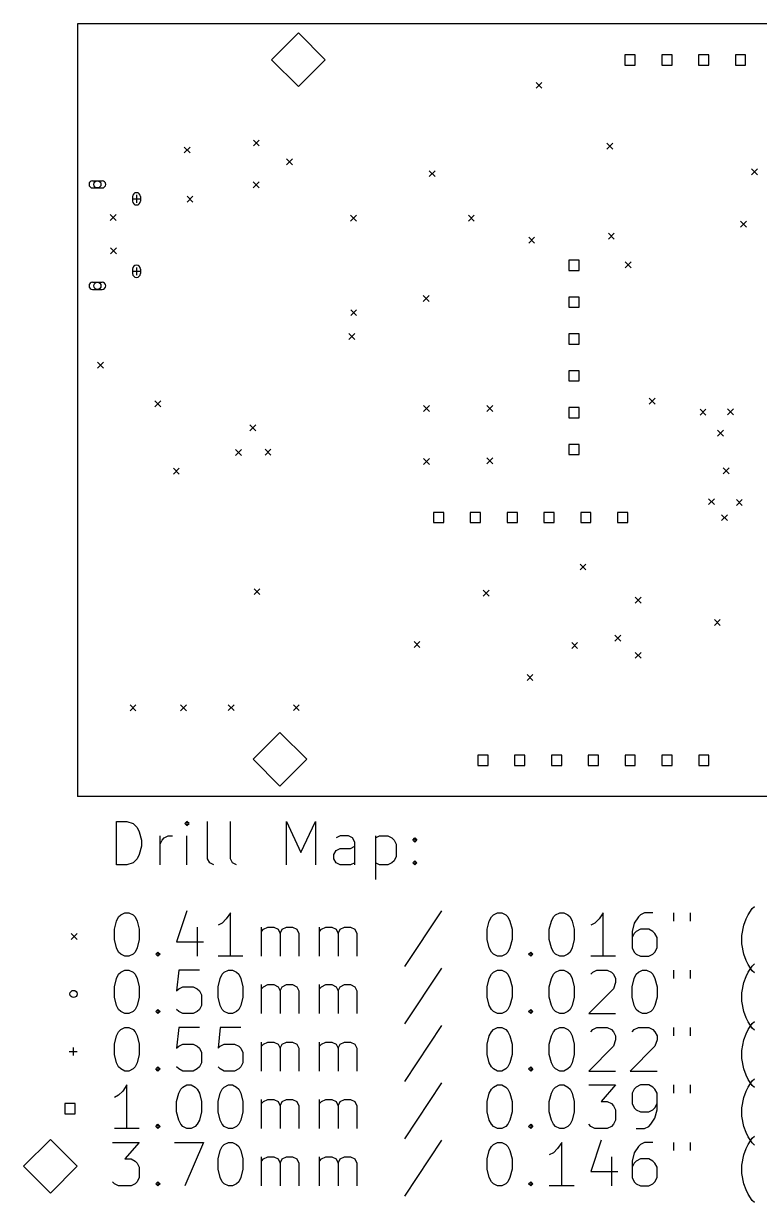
# Model space of a CAD drawing. Extents: x 87 to 190, y -142 to -60.
# Drawn here: x 87.2 to 138, y -141.6 to -60.3 of the extents above; entities that cross this region are included whole.
import ezdxf

# ---------------------------------------------------------------- set-up
doc = ezdxf.new("R2010")
doc.units = 0
doc.header["$MEASUREMENT"] = 0
doc.layers.add('BLACK', color=7, linetype='CONTINUOUS')

msp = doc.modelspace()

# ---------------------------------------------------------------- linework, layer by layer
at = {"layer": 'Black'}
for p, q in [((90.94, -60.27), (90.96, -60.27)), ((90.94, -113.58), (90.94, -60.27)), ((90.97, -60.27), (188.42, -60.27)), ((106.15, -60.92), (104.3, -62.77)), ((108, -62.77), (106.15, -60.92)), ((129.384, -62.4364), (128.676, -62.4364)), ((128.676, -62.4364), (128.676, -63.1436)), ((129.384, -63.1436), (129.384, -62.4364)), ((131.924, -62.4364), (131.216, -62.4364)), ((131.216, -62.4364), (131.216, -63.1436)), ((131.924, -63.1436), (131.924, -62.4364)), ((134.464, -62.4364), (133.756, -62.4364)), ((133.756, -62.4364), (133.756, -63.1436)), ((134.464, -63.1436), (134.464, -62.4364)), ((137.004, -62.4364), (136.296, -62.4364)), ((136.296, -62.4364), (136.296, -63.1436)), ((137.004, -63.1436), (137.004, -62.4364)), ((104.3, -62.77), (106.15, -64.62)), ((106.15, -64.62), (108, -62.77)), ((128.676, -63.1436), (129.384, -63.1436)), ((131.216, -63.1436), (131.924, -63.1436)), ((133.756, -63.1436), (134.464, -63.1436)), ((136.296, -63.1436), (137.004, -63.1436)), ((122.547, -64.3268), (122.953, -64.7332)), ((122.953, -64.3268), (122.547, -64.7332)), ((103.047, -68.3068), (103.453, -68.7132)), ((103.453, -68.3068), (103.047, -68.7132)), ((98.2668, -68.7868), (98.6732, -69.1932)), ((98.6732, -68.7868), (98.2668, -69.1932)), ((127.427, -68.5268), (127.833, -68.9332)), ((127.833, -68.5268), (127.427, -68.9332)), ((105.337, -69.5968), (105.743, -70.0032)), ((105.743, -69.5968), (105.337, -70.0032)), ((115.177, -70.4168), (115.583, -70.8232)), ((115.583, -70.4168), (115.177, -70.8232)), ((137.407, -70.2868), (137.813, -70.6932)), ((137.813, -70.2868), (137.407, -70.6932)), ((91.955, -71.11), (92.605, -71.11)), ((103.027, -71.1868), (103.433, -71.5932)), ((103.433, -71.1868), (103.027, -71.5932)), ((91.955, -71.61), (92.605, -71.61)), ((94.705, -72.21), (94.705, -72.51)), ((94.705, -72.36), (95.255, -72.36)), ((94.98, -72.085), (94.98, -72.635)), ((95.255, -72.21), (95.255, -72.51)), ((98.4668, -72.1768), (98.8732, -72.5832)), ((98.8732, -72.1768), (98.4668, -72.5832)), ((93.1668, -73.4468), (93.5732, -73.8532)), ((93.5732, -73.4468), (93.1668, -73.8532)), ((109.747, -73.4868), (110.153, -73.8932)), ((110.153, -73.4868), (109.747, -73.8932)), ((117.877, -73.4868), (118.283, -73.8932)), ((118.283, -73.4868), (117.877, -73.8932)), ((136.647, -73.9068), (137.053, -74.3132)), ((137.053, -73.9068), (136.647, -74.3132)), ((127.537, -74.7368), (127.943, -75.1432)), ((127.943, -74.7368), (127.537, -75.1432)), ((122.037, -75.0068), (122.443, -75.4132)), ((122.443, -75.0068), (122.037, -75.4132)), ((93.1968, -75.7368), (93.6032, -76.1432)), ((93.6032, -75.7368), (93.1968, -76.1432)), ((94.705, -77.21), (94.705, -77.51)), ((94.98, -77.085), (94.98, -77.635)), ((95.255, -77.21), (95.255, -77.51)), ((125.524, -76.5964), (124.816, -76.5964)), ((124.816, -76.5964), (124.816, -77.3036)), ((125.524, -77.3036), (125.524, -76.5964)), ((128.697, -76.7068), (129.103, -77.1132)), ((129.103, -76.7068), (128.697, -77.1132)), ((94.705, -77.36), (95.255, -77.36)), ((124.816, -77.3036), (125.524, -77.3036)), ((91.955, -78.11), (92.605, -78.11)), ((91.955, -78.61), (92.605, -78.61)), ((114.767, -79.0268), (115.173, -79.4332)), ((115.173, -79.0268), (114.767, -79.4332)), ((125.524, -79.1364), (124.816, -79.1364)), ((124.816, -79.1364), (124.816, -79.8436)), ((125.524, -79.8436), (125.524, -79.1364)), ((109.757, -80.0068), (110.163, -80.4132)), ((110.163, -80.0068), (109.757, -80.4132)), ((124.816, -79.8436), (125.524, -79.8436)), ((109.637, -81.6468), (110.043, -82.0532)), ((110.043, -81.6468), (109.637, -82.0532)), ((125.524, -81.6764), (124.816, -81.6764)), ((124.816, -81.6764), (124.816, -82.3836)), ((125.524, -82.3836), (125.524, -81.6764)), ((124.816, -82.3836), (125.524, -82.3836)), ((92.2868, -83.6268), (92.6932, -84.0332)), ((92.6932, -83.6268), (92.2868, -84.0332)), ((125.524, -84.2164), (124.816, -84.2164)), ((124.816, -84.2164), (124.816, -84.9236)), ((125.524, -84.9236), (125.524, -84.2164)), ((124.816, -84.9236), (125.524, -84.9236)), ((130.357, -86.1168), (130.763, -86.5232)), ((130.763, -86.1168), (130.357, -86.5232)), ((96.2468, -86.2968), (96.6532, -86.7032)), ((96.6532, -86.2968), (96.2468, -86.7032)), ((114.787, -86.6268), (115.193, -87.0332)), ((115.193, -86.6268), (114.787, -87.0332)), ((119.157, -86.6168), (119.563, -87.0232)), ((119.563, -86.6168), (119.157, -87.0232)), ((125.524, -86.7564), (124.816, -86.7564)), ((124.816, -86.7564), (124.816, -87.4636)), ((125.524, -87.4636), (125.524, -86.7564)), ((133.857, -86.8768), (134.263, -87.2832)), ((134.263, -86.8768), (133.857, -87.2832)), ((135.757, -86.8568), (136.163, -87.2632)), ((136.163, -86.8568), (135.757, -87.2632)), ((124.816, -87.4636), (125.524, -87.4636)), ((102.807, -87.9468), (103.213, -88.3532)), ((103.213, -87.9468), (102.807, -88.3532)), ((135.067, -88.3268), (135.473, -88.7332)), ((135.473, -88.3268), (135.067, -88.7332)), ((125.524, -89.2964), (124.816, -89.2964)), ((124.816, -89.2964), (124.816, -90.0036)), ((125.524, -90.0036), (125.524, -89.2964)), ((101.817, -89.6568), (102.223, -90.0632)), ((102.223, -89.6568), (101.817, -90.0632)), ((103.847, -89.6368), (104.253, -90.0432)), ((104.253, -89.6368), (103.847, -90.0432)), ((119.157, -90.2368), (119.563, -90.6432)), ((119.563, -90.2368), (119.157, -90.6432)), ((124.816, -90.0036), (125.524, -90.0036)), ((97.5268, -90.9368), (97.9332, -91.3432)), ((97.9332, -90.9368), (97.5268, -91.3432)), ((114.787, -90.2768), (115.193, -90.6832)), ((115.193, -90.2768), (114.787, -90.6832)), ((135.457, -90.9168), (135.863, -91.3232)), ((135.863, -90.9168), (135.457, -91.3232)), ((134.447, -93.0468), (134.853, -93.4532)), ((134.853, -93.0468), (134.447, -93.4532)), ((136.367, -93.0968), (136.773, -93.5032)), ((136.773, -93.0968), (136.367, -93.5032)), ((116.174, -93.9864), (115.466, -93.9864)), ((115.466, -93.9864), (115.466, -94.6936)), ((116.174, -94.6936), (116.174, -93.9864)), ((118.714, -93.9864), (118.006, -93.9864)), ((118.006, -93.9864), (118.006, -94.6936)), ((118.714, -94.6936), (118.714, -93.9864)), ((121.254, -93.9864), (120.546, -93.9864)), ((120.546, -93.9864), (120.546, -94.6936)), ((121.254, -94.6936), (121.254, -93.9864)), ((123.794, -93.9864), (123.086, -93.9864)), ((123.086, -93.9864), (123.086, -94.6936)), ((123.794, -94.6936), (123.794, -93.9864)), ((126.334, -93.9864), (125.626, -93.9864)), ((125.626, -93.9864), (125.626, -94.6936)), ((126.334, -94.6936), (126.334, -93.9864)), ((128.874, -93.9864), (128.166, -93.9864)), ((128.166, -93.9864), (128.166, -94.6936)), ((128.874, -94.6936), (128.874, -93.9864)), ((135.347, -94.1468), (135.753, -94.5532)), ((135.753, -94.1468), (135.347, -94.5532)), ((115.466, -94.6936), (116.174, -94.6936)), ((118.006, -94.6936), (118.714, -94.6936)), ((120.546, -94.6936), (121.254, -94.6936)), ((123.086, -94.6936), (123.794, -94.6936)), ((125.626, -94.6936), (126.334, -94.6936)), ((128.166, -94.6936), (128.874, -94.6936)), ((125.577, -97.5568), (125.983, -97.9632)), ((125.983, -97.5568), (125.577, -97.9632)), ((103.087, -99.2568), (103.493, -99.6632)), ((103.493, -99.2568), (103.087, -99.6632)), ((118.897, -99.3568), (119.303, -99.7632)), ((119.303, -99.3568), (118.897, -99.7632)), ((129.387, -99.8368), (129.793, -100.243)), ((129.793, -99.8368), (129.387, -100.243)), ((134.847, -101.377), (135.253, -101.783)), ((135.253, -101.377), (134.847, -101.783)), ((114.127, -102.897), (114.533, -103.303)), ((114.533, -102.897), (114.127, -103.303)), ((125.007, -102.967), (125.413, -103.373)), ((125.413, -102.967), (125.007, -103.373)), ((127.977, -102.467), (128.383, -102.873)), ((128.383, -102.467), (127.977, -102.873)), ((129.387, -103.647), (129.793, -104.053)), ((129.793, -103.647), (129.387, -104.053)), ((121.927, -105.177), (122.333, -105.583)), ((122.333, -105.177), (121.927, -105.583)), ((94.5368, -107.267), (94.9432, -107.673)), ((94.9432, -107.267), (94.5368, -107.673)), ((98.0268, -107.267), (98.4332, -107.673)), ((98.4332, -107.267), (98.0268, -107.673)), ((101.307, -107.257), (101.713, -107.663)), ((101.713, -107.257), (101.307, -107.663)), ((105.807, -107.257), (106.213, -107.663)), ((106.213, -107.257), (105.807, -107.663)), ((104.88, -109.17), (103.03, -111.02)), ((106.73, -111.02), (104.88, -109.17)), ((103.03, -111.02), (104.88, -112.87)), ((104.88, -112.87), (106.73, -111.02)), ((119.234, -110.736), (118.526, -110.736)), ((118.526, -110.736), (118.526, -111.444)), ((119.234, -111.444), (119.234, -110.736)), ((121.774, -110.736), (121.066, -110.736)), ((121.066, -110.736), (121.066, -111.444)), ((121.774, -111.444), (121.774, -110.736)), ((124.314, -110.736), (123.606, -110.736)), ((123.606, -110.736), (123.606, -111.444)), ((124.314, -111.444), (124.314, -110.736)), ((126.854, -110.736), (126.146, -110.736)), ((126.146, -110.736), (126.146, -111.444)), ((126.854, -111.444), (126.854, -110.736)), ((129.394, -110.736), (128.686, -110.736)), ((128.686, -110.736), (128.686, -111.444)), ((129.394, -111.444), (129.394, -110.736)), ((131.934, -110.736), (131.226, -110.736)), ((131.226, -110.736), (131.226, -111.444)), ((131.934, -111.444), (131.934, -110.736)), ((134.474, -110.736), (133.766, -110.736)), ((133.766, -110.736), (133.766, -111.444)), ((134.474, -111.444), (134.474, -110.736)), ((118.526, -111.444), (119.234, -111.444)), ((121.066, -111.444), (121.774, -111.444)), ((123.606, -111.444), (124.314, -111.444)), ((126.146, -111.444), (126.854, -111.444)), ((128.686, -111.444), (129.394, -111.444)), ((131.226, -111.444), (131.934, -111.444)), ((133.766, -111.444), (134.474, -111.444)), ((189.97, -113.58), (90.94, -113.58)), ((90.94, -113.58), (90.94, -113.6)), ((93.6043, -118.307), (93.6043, -115.307)), ((93.6043, -115.307), (94.3186, -115.307)), ((94.3186, -115.307), (94.7471, -115.45)), ((94.7471, -115.45), (95.0329, -115.736)), ((98.4614, -115.307), (98.3186, -115.45)), ((98.3186, -115.45), (98.4614, -115.593)), ((98.6043, -115.45), (98.4614, -115.307)), ((98.4614, -115.307), (98.4614, -115.593)), ((98.4614, -115.593), (98.6043, -115.45)), ((99.89, -117.879), (99.89, -115.307)), ((101.461, -117.879), (101.461, -115.307)), ((105.319, -118.307), (105.319, -115.307)), ((105.319, -115.307), (106.319, -117.45)), ((106.319, -117.45), (107.319, -115.307)), ((107.319, -115.307), (107.319, -118.307)), ((95.0329, -115.736), (95.1757, -116.021)), ((95.1757, -116.021), (95.3186, -116.593)), ((95.3186, -117.021), (95.1757, -117.593)), ((95.3186, -116.593), (95.3186, -117.021)), ((96.6043, -118.307), (96.6043, -116.307)), ((96.6043, -116.879), (96.7471, -116.593)), ((96.7471, -116.593), (96.89, -116.45)), ((96.89, -116.45), (97.1757, -116.307)), ((97.1757, -116.307), (97.4614, -116.307)), ((98.4614, -118.307), (98.4614, -116.307)), ((109.033, -116.307), (108.747, -116.45)), ((109.604, -116.307), (109.033, -116.307)), ((109.89, -116.45), (109.604, -116.307)), ((109.747, -117.164), (110.033, -117.021)), ((110.033, -116.736), (109.89, -116.45)), ((110.033, -118.307), (110.033, -116.736)), ((111.461, -116.307), (111.461, -119.307)), ((111.461, -116.45), (111.747, -116.307)), ((111.747, -116.307), (112.319, -116.307)), ((112.319, -116.307), (112.604, -116.45)), ((112.604, -116.45), (112.747, -116.593)), ((112.747, -116.593), (112.89, -116.879)), ((112.89, -116.879), (112.89, -117.736)), ((114.033, -116.593), (114.176, -116.45)), ((114.176, -116.736), (114.033, -116.593)), ((114.176, -116.45), (114.319, -116.593)), ((114.176, -116.45), (114.176, -116.736)), ((114.319, -116.593), (114.176, -116.736)), ((95.0329, -117.879), (94.7471, -118.164)), ((95.1757, -117.593), (95.0329, -117.879)), ((100.033, -118.164), (99.89, -117.879)), ((101.604, -118.164), (101.461, -117.879)), ((108.604, -117.593), (108.747, -117.307)), ((108.604, -117.879), (108.604, -117.593)), ((108.747, -118.164), (108.604, -117.879)), ((108.747, -117.307), (109.033, -117.164)), ((109.033, -117.164), (109.747, -117.164)), ((112.89, -117.736), (112.747, -118.021)), ((94.3186, -118.307), (93.6043, -118.307)), ((94.7471, -118.164), (94.3186, -118.307)), ((100.319, -118.307), (100.033, -118.164)), ((101.89, -118.307), (101.604, -118.164)), ((109.033, -118.307), (108.747, -118.164)), ((109.747, -118.307), (109.033, -118.307)), ((110.033, -118.164), (109.747, -118.307)), ((111.747, -118.307), (111.461, -118.164)), ((112.319, -118.307), (111.747, -118.307)), ((112.604, -118.164), (112.319, -118.307)), ((112.747, -118.021), (112.604, -118.164)), ((114.033, -118.164), (114.176, -118.021)), ((114.176, -118.307), (114.033, -118.164)), ((114.176, -118.021), (114.319, -118.164)), ((114.176, -118.021), (114.176, -118.307)), ((114.319, -118.164), (114.176, -118.307)), ((93.6043, -122.179), (93.7471, -121.893)), ((93.7471, -121.893), (93.89, -121.75)), ((93.89, -121.75), (94.1757, -121.607)), ((94.1757, -121.607), (94.4614, -121.607)), ((94.4614, -121.607), (94.7471, -121.75)), ((94.7471, -121.75), (94.89, -121.893)), ((94.89, -121.893), (95.0329, -122.179)), ((98.4614, -121.464), (97.7471, -123.607)), ((101.461, -121.607), (101.176, -122.036)), ((101.461, -124.607), (101.461, -121.607)), ((116.033, -121.464), (113.461, -125.321)), ((119.319, -122.179), (119.461, -121.893)), ((119.461, -121.893), (119.604, -121.75)), ((119.604, -121.75), (119.89, -121.607)), ((119.89, -121.607), (120.176, -121.607)), ((120.176, -121.607), (120.461, -121.75)), ((120.461, -121.75), (120.604, -121.893)), ((120.604, -121.893), (120.747, -122.179)), ((123.604, -122.179), (123.747, -121.893)), ((123.747, -121.893), (123.89, -121.75)), ((123.89, -121.75), (124.176, -121.607)), ((124.176, -121.607), (124.461, -121.607)), ((124.461, -121.607), (124.747, -121.75)), ((124.747, -121.75), (124.89, -121.893)), ((124.89, -121.893), (125.033, -122.179)), ((127.176, -121.607), (126.89, -122.036)), ((127.176, -124.607), (127.176, -121.607)), ((129.604, -121.893), (129.319, -122.321)), ((129.747, -121.75), (129.604, -121.893)), ((130.033, -121.607), (129.747, -121.75)), ((130.604, -121.607), (130.033, -121.607)), ((132.033, -121.607), (132.033, -122.179)), ((133.176, -121.607), (133.176, -122.179)), ((137.033, -122.036), (137.176, -121.75)), ((137.176, -121.75), (137.461, -121.321)), ((137.461, -121.321), (137.604, -121.179)), ((93.4614, -122.75), (93.6043, -122.179)), ((93.4614, -123.464), (93.4614, -122.75)), ((95.0329, -122.179), (95.1757, -122.75)), ((95.1757, -122.75), (95.1757, -123.464)), ((99.1757, -122.607), (99.1757, -124.607)), ((100.89, -122.321), (100.604, -122.464)), ((101.176, -122.036), (100.89, -122.321)), ((103.604, -124.607), (103.604, -122.607)), ((103.604, -122.893), (103.747, -122.75)), ((103.747, -122.75), (104.033, -122.607)), ((104.033, -122.607), (104.461, -122.607)), ((104.461, -122.607), (104.747, -122.75)), ((104.747, -122.75), (104.89, -123.036)), ((104.89, -123.036), (105.033, -122.75)), ((105.033, -122.75), (105.319, -122.607)), ((105.319, -122.607), (105.747, -122.607)), ((105.747, -122.607), (106.033, -122.75)), ((106.033, -122.75), (106.176, -123.036)), ((107.604, -124.607), (107.604, -122.607)), ((107.604, -122.893), (107.747, -122.75)), ((107.747, -122.75), (108.033, -122.607)), ((108.033, -122.607), (108.461, -122.607)), ((108.461, -122.607), (108.747, -122.75)), ((108.747, -122.75), (108.89, -123.036)), ((108.89, -123.036), (109.033, -122.75)), ((109.033, -122.75), (109.319, -122.607)), ((109.319, -122.607), (109.747, -122.607)), ((109.747, -122.607), (110.033, -122.75)), ((110.033, -122.75), (110.176, -123.036)), ((119.176, -122.75), (119.319, -122.179)), ((119.176, -123.464), (119.176, -122.75)), ((120.747, -122.179), (120.89, -122.75)), ((120.89, -122.75), (120.89, -123.464)), ((123.461, -122.75), (123.604, -122.179)), ((123.461, -123.464), (123.461, -122.75)), ((125.033, -122.179), (125.176, -122.75)), ((125.176, -122.75), (125.176, -123.464)), ((126.604, -122.321), (126.319, -122.464)), ((126.89, -122.036), (126.604, -122.321)), ((129.319, -122.321), (129.176, -122.893)), ((129.747, -122.75), (129.461, -122.893)), ((130.319, -122.75), (129.747, -122.75)), ((130.604, -122.893), (130.319, -122.75)), ((136.747, -123.179), (136.89, -122.464)), ((136.89, -122.464), (137.033, -122.036)), ((90.4836, -123.047), (90.89, -123.453)), ((90.89, -123.047), (90.4836, -123.453)), ((93.6043, -124.036), (93.4614, -123.464)), ((95.1757, -123.464), (95.0329, -124.036)), ((104.89, -123.036), (104.89, -124.607)), ((106.176, -123.036), (106.176, -124.607)), ((108.89, -123.036), (108.89, -124.607)), ((110.176, -123.036), (110.176, -124.607)), ((119.319, -124.036), (119.176, -123.464)), ((120.89, -123.464), (120.747, -124.036)), ((123.604, -124.036), (123.461, -123.464)), ((125.176, -123.464), (125.033, -124.036)), ((129.176, -122.893), (129.176, -124.036)), ((129.319, -123.036), (129.176, -123.321)), ((129.461, -122.893), (129.319, -123.036)), ((130.747, -123.036), (130.604, -122.893)), ((130.89, -123.321), (130.747, -123.036)), ((130.89, -124.036), (130.89, -123.321)), ((136.747, -123.75), (136.747, -123.179)), ((93.7471, -124.321), (93.6043, -124.036)), ((93.89, -124.464), (93.7471, -124.321)), ((94.89, -124.321), (94.7471, -124.464)), ((95.0329, -124.036), (94.89, -124.321)), ((96.3186, -124.464), (96.4614, -124.321)), ((96.4614, -124.321), (96.6043, -124.464)), ((96.4614, -124.321), (96.4614, -124.607)), ((97.7471, -123.607), (99.6043, -123.607)), ((119.461, -124.321), (119.319, -124.036)), ((119.604, -124.464), (119.461, -124.321)), ((120.604, -124.321), (120.461, -124.464)), ((120.747, -124.036), (120.604, -124.321)), ((122.033, -124.464), (122.176, -124.321)), ((122.176, -124.321), (122.319, -124.464)), ((122.176, -124.321), (122.176, -124.607)), ((123.747, -124.321), (123.604, -124.036)), ((123.89, -124.464), (123.747, -124.321)), ((124.89, -124.321), (124.747, -124.464)), ((125.033, -124.036), (124.89, -124.321)), ((129.176, -124.036), (129.319, -124.321)), ((129.319, -124.321), (129.461, -124.464)), ((130.604, -124.464), (130.747, -124.321)), ((130.747, -124.321), (130.89, -124.036)), ((136.89, -124.464), (136.747, -123.75)), ((94.1757, -124.607), (93.89, -124.464)), ((94.4614, -124.607), (94.1757, -124.607)), ((94.7471, -124.464), (94.4614, -124.607)), ((96.4614, -124.607), (96.3186, -124.464)), ((96.6043, -124.464), (96.4614, -124.607)), ((102.319, -124.607), (100.604, -124.607)), ((119.89, -124.607), (119.604, -124.464)), ((120.176, -124.607), (119.89, -124.607)), ((120.461, -124.464), (120.176, -124.607)), ((122.176, -124.607), (122.033, -124.464)), ((122.319, -124.464), (122.176, -124.607)), ((124.176, -124.607), (123.89, -124.464)), ((124.461, -124.607), (124.176, -124.607)), ((124.747, -124.464), (124.461, -124.607)), ((128.033, -124.607), (126.319, -124.607)), ((129.461, -124.464), (129.747, -124.607)), ((129.747, -124.607), (130.319, -124.607)), ((130.319, -124.607), (130.604, -124.464)), ((137.033, -124.893), (136.89, -124.464)), ((137.176, -125.179), (137.033, -124.893)), ((137.461, -125.607), (137.176, -125.179)), ((137.461, -125.281), (137.604, -125.139)), ((93.6043, -126.139), (93.7471, -125.853)), ((93.7471, -125.853), (93.89, -125.71)), ((93.89, -125.71), (94.1757, -125.567)), ((94.1757, -125.567), (94.4614, -125.567)), ((94.4614, -125.567), (94.7471, -125.71)), ((94.7471, -125.71), (94.89, -125.853)), ((94.89, -125.853), (95.0329, -126.139)), ((97.89, -125.567), (97.7471, -126.996)), ((99.3186, -125.567), (97.89, -125.567)), ((100.747, -126.139), (100.89, -125.853)), ((100.89, -125.853), (101.033, -125.71)), ((101.033, -125.71), (101.319, -125.567)), ((101.319, -125.567), (101.604, -125.567)), ((101.604, -125.567), (101.89, -125.71)), ((101.89, -125.71), (102.033, -125.853)), ((102.033, -125.853), (102.176, -126.139)), ((116.033, -125.424), (113.461, -129.281)), ((119.319, -126.139), (119.461, -125.853)), ((119.461, -125.853), (119.604, -125.71)), ((119.604, -125.71), (119.89, -125.567)), ((119.89, -125.567), (120.176, -125.567)), ((120.176, -125.567), (120.461, -125.71)), ((120.461, -125.71), (120.604, -125.853)), ((120.604, -125.853), (120.747, -126.139)), ((123.604, -126.139), (123.747, -125.853)), ((123.747, -125.853), (123.89, -125.71)), ((123.89, -125.71), (124.176, -125.567)), ((124.176, -125.567), (124.461, -125.567)), ((124.461, -125.567), (124.747, -125.71)), ((124.747, -125.71), (124.89, -125.853)), ((124.89, -125.853), (125.033, -126.139)), ((126.319, -125.853), (126.461, -125.71)), ((126.461, -125.71), (126.747, -125.567)), ((126.747, -125.567), (127.461, -125.567)), ((127.461, -125.567), (127.747, -125.71)), ((127.747, -125.71), (127.89, -125.853)), ((127.89, -125.853), (128.033, -126.139)), ((129.319, -126.139), (129.461, -125.853)), ((129.461, -125.853), (129.604, -125.71)), ((129.604, -125.71), (129.89, -125.567)), ((129.89, -125.567), (130.176, -125.567)), ((130.176, -125.567), (130.461, -125.71)), ((130.461, -125.71), (130.604, -125.853)), ((130.604, -125.853), (130.747, -126.139)), ((132.033, -125.567), (132.033, -126.139)), ((133.176, -125.567), (133.176, -126.139)), ((136.89, -126.424), (137.033, -125.996)), ((137.033, -125.996), (137.176, -125.71)), ((137.176, -125.71), (137.461, -125.281)), ((137.604, -125.75), (137.461, -125.607)), ((93.4614, -126.71), (93.6043, -126.139)), ((93.4614, -127.424), (93.4614, -126.71)), ((95.0329, -126.139), (95.1757, -126.71)), ((95.1757, -126.71), (95.1757, -127.424)), ((97.7471, -126.996), (97.89, -126.853)), ((97.89, -126.853), (98.1757, -126.71)), ((98.1757, -126.71), (98.89, -126.71)), ((98.89, -126.71), (99.1757, -126.853)), ((99.1757, -126.853), (99.3186, -126.996)), ((100.604, -126.71), (100.747, -126.139)), ((100.604, -127.424), (100.604, -126.71)), ((102.176, -126.139), (102.319, -126.71)), ((102.319, -126.71), (102.319, -127.424)), ((103.604, -128.567), (103.604, -126.567)), ((103.604, -126.853), (103.747, -126.71)), ((103.747, -126.71), (104.033, -126.567)), ((104.033, -126.567), (104.461, -126.567)), ((104.461, -126.567), (104.747, -126.71)), ((104.747, -126.71), (104.89, -126.996)), ((104.89, -126.996), (105.033, -126.71)), ((105.033, -126.71), (105.319, -126.567)), ((105.319, -126.567), (105.747, -126.567)), ((105.747, -126.567), (106.033, -126.71)), ((106.033, -126.71), (106.176, -126.996)), ((107.604, -128.567), (107.604, -126.567)), ((107.604, -126.853), (107.747, -126.71)), ((107.747, -126.71), (108.033, -126.567)), ((108.033, -126.567), (108.461, -126.567)), ((108.461, -126.567), (108.747, -126.71)), ((108.747, -126.71), (108.89, -126.996)), ((108.89, -126.996), (109.033, -126.71)), ((109.033, -126.71), (109.319, -126.567)), ((109.319, -126.567), (109.747, -126.567)), ((109.747, -126.567), (110.033, -126.71)), ((110.033, -126.71), (110.176, -126.996)), ((119.176, -126.71), (119.319, -126.139)), ((119.176, -127.424), (119.176, -126.71)), ((120.747, -126.139), (120.89, -126.71)), ((120.89, -126.71), (120.89, -127.424)), ((123.461, -126.71), (123.604, -126.139)), ((123.461, -127.424), (123.461, -126.71)), ((125.033, -126.139), (125.176, -126.71)), ((125.176, -126.71), (125.176, -127.424)), ((127.89, -126.853), (126.176, -128.567)), ((128.033, -126.424), (127.89, -126.853)), ((128.033, -126.139), (128.033, -126.424)), ((129.176, -126.71), (129.319, -126.139)), ((129.176, -127.424), (129.176, -126.71)), ((130.747, -126.139), (130.89, -126.71)), ((130.89, -126.71), (130.89, -127.424)), ((136.747, -127.139), (136.89, -126.424)), ((93.6043, -127.996), (93.4614, -127.424)), ((95.1757, -127.424), (95.0329, -127.996)), ((99.3186, -126.996), (99.4614, -127.281)), ((99.4614, -127.281), (99.4614, -127.996)), ((100.747, -127.996), (100.604, -127.424)), ((102.319, -127.424), (102.176, -127.996)), ((104.89, -126.996), (104.89, -128.567)), ((106.176, -126.996), (106.176, -128.567)), ((108.89, -126.996), (108.89, -128.567)), ((110.176, -126.996), (110.176, -128.567)), ((119.319, -127.996), (119.176, -127.424)), ((120.89, -127.424), (120.747, -127.996)), ((123.604, -127.996), (123.461, -127.424)), ((125.176, -127.424), (125.033, -127.996)), ((129.319, -127.996), (129.176, -127.424)), ((130.89, -127.424), (130.747, -127.996)), ((136.747, -127.71), (136.747, -127.139)), ((93.7471, -128.281), (93.6043, -127.996)), ((93.89, -128.424), (93.7471, -128.281)), ((94.1757, -128.567), (93.89, -128.424)), ((94.7471, -128.424), (94.4614, -128.567)), ((94.89, -128.281), (94.7471, -128.424)), ((95.0329, -127.996), (94.89, -128.281)), ((96.3186, -128.424), (96.4614, -128.281)), ((96.4614, -128.567), (96.3186, -128.424)), ((96.4614, -128.281), (96.6043, -128.424)), ((96.4614, -128.281), (96.4614, -128.567)), ((96.6043, -128.424), (96.4614, -128.567)), ((97.89, -128.424), (97.7471, -128.281)), ((98.1757, -128.567), (97.89, -128.424)), ((99.1757, -128.424), (98.89, -128.567)), ((99.3186, -128.281), (99.1757, -128.424)), ((99.4614, -127.996), (99.3186, -128.281)), ((100.89, -128.281), (100.747, -127.996)), ((101.033, -128.424), (100.89, -128.281)), ((101.319, -128.567), (101.033, -128.424)), ((101.89, -128.424), (101.604, -128.567)), ((102.033, -128.281), (101.89, -128.424)), ((102.176, -127.996), (102.033, -128.281)), ((119.461, -128.281), (119.319, -127.996)), ((119.604, -128.424), (119.461, -128.281)), ((119.89, -128.567), (119.604, -128.424)), ((120.461, -128.424), (120.176, -128.567)), ((120.604, -128.281), (120.461, -128.424)), ((120.747, -127.996), (120.604, -128.281)), ((122.033, -128.424), (122.176, -128.281)), ((122.176, -128.567), (122.033, -128.424)), ((122.176, -128.281), (122.319, -128.424)), ((122.176, -128.281), (122.176, -128.567)), ((122.319, -128.424), (122.176, -128.567)), ((123.747, -128.281), (123.604, -127.996)), ((123.89, -128.424), (123.747, -128.281)), ((124.176, -128.567), (123.89, -128.424)), ((124.747, -128.424), (124.461, -128.567)), ((124.89, -128.281), (124.747, -128.424)), ((125.033, -127.996), (124.89, -128.281)), ((129.461, -128.281), (129.319, -127.996)), ((129.604, -128.424), (129.461, -128.281)), ((129.89, -128.567), (129.604, -128.424)), ((130.461, -128.424), (130.176, -128.567)), ((130.604, -128.281), (130.461, -128.424)), ((130.747, -127.996), (130.604, -128.281)), ((136.89, -128.424), (136.747, -127.71)), ((137.033, -128.853), (136.89, -128.424)), ((94.4614, -128.567), (94.1757, -128.567)), ((98.89, -128.567), (98.1757, -128.567)), ((101.604, -128.567), (101.319, -128.567)), ((120.176, -128.567), (119.89, -128.567)), ((124.461, -128.567), (124.176, -128.567)), ((126.176, -128.567), (128.033, -128.567)), ((130.176, -128.567), (129.89, -128.567)), ((137.176, -129.139), (137.033, -128.853)), ((137.461, -129.567), (137.176, -129.139)), ((137.176, -129.67), (137.461, -129.241)), ((137.461, -129.241), (137.604, -129.099)), ((93.4614, -130.67), (93.6043, -130.099)), ((93.6043, -130.099), (93.7471, -129.813)), ((93.7471, -129.813), (93.89, -129.67)), ((93.89, -129.67), (94.1757, -129.527)), ((94.1757, -129.527), (94.4614, -129.527)), ((94.4614, -129.527), (94.7471, -129.67)), ((94.7471, -129.67), (94.89, -129.813)), ((94.89, -129.813), (95.0329, -130.099)), ((95.0329, -130.099), (95.1757, -130.67)), ((97.89, -129.527), (97.7471, -130.956)), ((99.3186, -129.527), (97.89, -129.527)), ((100.747, -129.527), (100.604, -130.956)), ((102.176, -129.527), (100.747, -129.527)), ((116.033, -129.384), (113.461, -133.241)), ((119.176, -130.67), (119.319, -130.099)), ((119.319, -130.099), (119.461, -129.813)), ((119.461, -129.813), (119.604, -129.67)), ((119.604, -129.67), (119.89, -129.527)), ((119.89, -129.527), (120.176, -129.527)), ((120.176, -129.527), (120.461, -129.67)), ((120.461, -129.67), (120.604, -129.813)), ((120.604, -129.813), (120.747, -130.099)), ((120.747, -130.099), (120.89, -130.67)), ((123.461, -130.67), (123.604, -130.099)), ((123.604, -130.099), (123.747, -129.813)), ((123.747, -129.813), (123.89, -129.67)), ((123.89, -129.67), (124.176, -129.527)), ((124.176, -129.527), (124.461, -129.527)), ((124.461, -129.527), (124.747, -129.67)), ((124.747, -129.67), (124.89, -129.813)), ((124.89, -129.813), (125.033, -130.099)), ((125.033, -130.099), (125.176, -130.67)), ((126.319, -129.813), (126.461, -129.67)), ((126.461, -129.67), (126.747, -129.527)), ((126.747, -129.527), (127.461, -129.527)), ((127.461, -129.527), (127.747, -129.67)), ((127.747, -129.67), (127.89, -129.813)), ((127.89, -129.813), (128.033, -130.099)), ((128.033, -130.099), (128.033, -130.384)), ((129.176, -129.813), (129.319, -129.67)), ((129.319, -129.67), (129.604, -129.527)), ((129.604, -129.527), (130.319, -129.527)), ((130.319, -129.527), (130.604, -129.67)), ((130.604, -129.67), (130.747, -129.813)), ((130.747, -129.813), (130.89, -130.099)), ((130.89, -130.099), (130.89, -130.384)), ((132.033, -129.527), (132.033, -130.099)), ((133.176, -129.527), (133.176, -130.099)), ((136.89, -130.384), (137.033, -129.956)), ((137.033, -129.956), (137.176, -129.67)), ((137.604, -129.71), (137.461, -129.567)), ((90.615, -130.895), (90.615, -131.445)), ((93.4614, -131.384), (93.4614, -130.67)), ((95.1757, -130.67), (95.1757, -131.384)), ((97.7471, -130.956), (97.89, -130.813)), ((97.89, -130.813), (98.1757, -130.67)), ((98.1757, -130.67), (98.89, -130.67)), ((98.89, -130.67), (99.1757, -130.813)), ((99.1757, -130.813), (99.3186, -130.956)), ((100.604, -130.956), (100.747, -130.813)), ((100.747, -130.813), (101.033, -130.67)), ((101.033, -130.67), (101.747, -130.67)), ((101.747, -130.67), (102.033, -130.813)), ((102.033, -130.813), (102.176, -130.956)), ((103.604, -132.527), (103.604, -130.527)), ((103.604, -130.813), (103.747, -130.67)), ((103.747, -130.67), (104.033, -130.527)), ((104.033, -130.527), (104.461, -130.527)), ((104.461, -130.527), (104.747, -130.67)), ((104.747, -130.67), (104.89, -130.956)), ((104.89, -130.956), (105.033, -130.67)), ((105.033, -130.67), (105.319, -130.527)), ((105.319, -130.527), (105.747, -130.527)), ((105.747, -130.527), (106.033, -130.67)), ((106.033, -130.67), (106.176, -130.956)), ((107.604, -132.527), (107.604, -130.527)), ((107.604, -130.813), (107.747, -130.67)), ((107.747, -130.67), (108.033, -130.527)), ((108.033, -130.527), (108.461, -130.527)), ((108.461, -130.527), (108.747, -130.67)), ((108.747, -130.67), (108.89, -130.956)), ((108.89, -130.956), (109.033, -130.67)), ((109.033, -130.67), (109.319, -130.527)), ((109.319, -130.527), (109.747, -130.527)), ((109.747, -130.527), (110.033, -130.67)), ((110.033, -130.67), (110.176, -130.956)), ((119.176, -131.384), (119.176, -130.67)), ((120.89, -130.67), (120.89, -131.384)), ((123.461, -131.384), (123.461, -130.67)), ((125.176, -130.67), (125.176, -131.384)), ((127.89, -130.813), (126.176, -132.527)), ((128.033, -130.384), (127.89, -130.813)), ((130.747, -130.813), (129.033, -132.527)), ((130.89, -130.384), (130.747, -130.813)), ((136.747, -131.099), (136.89, -130.384)), ((90.34, -131.17), (90.89, -131.17)), ((93.6043, -131.956), (93.4614, -131.384)), ((95.1757, -131.384), (95.0329, -131.956)), ((99.3186, -130.956), (99.4614, -131.241)), ((99.4614, -131.241), (99.4614, -131.956)), ((102.176, -130.956), (102.319, -131.241)), ((102.319, -131.241), (102.319, -131.956)), ((104.89, -130.956), (104.89, -132.527)), ((106.176, -130.956), (106.176, -132.527)), ((108.89, -130.956), (108.89, -132.527)), ((110.176, -130.956), (110.176, -132.527)), ((119.319, -131.956), (119.176, -131.384)), ((120.89, -131.384), (120.747, -131.956)), ((123.604, -131.956), (123.461, -131.384)), ((125.176, -131.384), (125.033, -131.956)), ((136.747, -131.67), (136.747, -131.099)), ((136.89, -132.384), (136.747, -131.67)), ((93.7471, -132.241), (93.6043, -131.956)), ((93.89, -132.384), (93.7471, -132.241)), ((94.1757, -132.527), (93.89, -132.384)), ((94.4614, -132.527), (94.1757, -132.527)), ((94.7471, -132.384), (94.4614, -132.527)), ((94.89, -132.241), (94.7471, -132.384)), ((95.0329, -131.956), (94.89, -132.241)), ((96.3186, -132.384), (96.4614, -132.241)), ((96.4614, -132.527), (96.3186, -132.384)), ((96.4614, -132.241), (96.6043, -132.384)), ((96.4614, -132.241), (96.4614, -132.527)), ((96.6043, -132.384), (96.4614, -132.527)), ((97.89, -132.384), (97.7471, -132.241)), ((98.1757, -132.527), (97.89, -132.384)), ((98.89, -132.527), (98.1757, -132.527)), ((99.1757, -132.384), (98.89, -132.527)), ((99.3186, -132.241), (99.1757, -132.384)), ((99.4614, -131.956), (99.3186, -132.241)), ((100.747, -132.384), (100.604, -132.241)), ((101.033, -132.527), (100.747, -132.384)), ((101.747, -132.527), (101.033, -132.527)), ((102.033, -132.384), (101.747, -132.527)), ((102.176, -132.241), (102.033, -132.384)), ((102.319, -131.956), (102.176, -132.241)), ((119.461, -132.241), (119.319, -131.956)), ((119.604, -132.384), (119.461, -132.241)), ((119.89, -132.527), (119.604, -132.384)), ((120.176, -132.527), (119.89, -132.527)), ((120.461, -132.384), (120.176, -132.527)), ((120.604, -132.241), (120.461, -132.384)), ((120.747, -131.956), (120.604, -132.241)), ((122.033, -132.384), (122.176, -132.241)), ((122.176, -132.527), (122.033, -132.384)), ((122.176, -132.241), (122.319, -132.384)), ((122.176, -132.241), (122.176, -132.527)), ((122.319, -132.384), (122.176, -132.527)), ((123.747, -132.241), (123.604, -131.956)), ((123.89, -132.384), (123.747, -132.241)), ((124.176, -132.527), (123.89, -132.384)), ((124.461, -132.527), (124.176, -132.527)), ((124.747, -132.384), (124.461, -132.527)), ((124.89, -132.241), (124.747, -132.384)), ((125.033, -131.956), (124.89, -132.241)), ((126.176, -132.527), (128.033, -132.527)), ((129.033, -132.527), (130.89, -132.527)), ((137.033, -132.813), (136.89, -132.384)), ((116.033, -133.344), (113.461, -137.201)), ((137.176, -133.099), (137.033, -132.813)), ((137.461, -133.527), (137.176, -133.099)), ((137.176, -133.63), (137.461, -133.201)), ((137.461, -133.201), (137.604, -133.059)), ((94.0329, -133.916), (93.7471, -134.201)), ((94.3186, -133.487), (94.0329, -133.916)), ((94.3186, -136.487), (94.3186, -133.487)), ((97.7471, -134.63), (97.89, -134.059)), ((97.89, -134.059), (98.0329, -133.773)), ((98.0329, -133.773), (98.1757, -133.63)), ((98.1757, -133.63), (98.4614, -133.487)), ((98.4614, -133.487), (98.7471, -133.487)), ((98.7471, -133.487), (99.0329, -133.63)), ((99.0329, -133.63), (99.1757, -133.773)), ((99.1757, -133.773), (99.3186, -134.059)), ((99.3186, -134.059), (99.4614, -134.63)), ((100.604, -134.63), (100.747, -134.059)), ((100.747, -134.059), (100.89, -133.773)), ((100.89, -133.773), (101.033, -133.63)), ((101.033, -133.63), (101.319, -133.487)), ((101.319, -133.487), (101.604, -133.487)), ((101.604, -133.487), (101.89, -133.63)), ((101.89, -133.63), (102.033, -133.773)), ((102.033, -133.773), (102.176, -134.059)), ((102.176, -134.059), (102.319, -134.63)), ((119.176, -134.63), (119.319, -134.059)), ((119.319, -134.059), (119.461, -133.773)), ((119.461, -133.773), (119.604, -133.63)), ((119.604, -133.63), (119.89, -133.487)), ((119.89, -133.487), (120.176, -133.487)), ((120.176, -133.487), (120.461, -133.63)), ((120.461, -133.63), (120.604, -133.773)), ((120.604, -133.773), (120.747, -134.059)), ((120.747, -134.059), (120.89, -134.63)), ((123.461, -134.63), (123.604, -134.059)), ((123.604, -134.059), (123.747, -133.773)), ((123.747, -133.773), (123.89, -133.63)), ((123.89, -133.63), (124.176, -133.487)), ((124.176, -133.487), (124.461, -133.487)), ((124.461, -133.487), (124.747, -133.63)), ((124.747, -133.63), (124.89, -133.773)), ((124.89, -133.773), (125.033, -134.059)), ((125.033, -134.059), (125.176, -134.63)), ((126.176, -133.487), (128.033, -133.487)), ((128.033, -133.487), (127.033, -134.63)), ((129.319, -133.773), (129.176, -134.059)), ((129.176, -134.059), (129.176, -134.773)), ((129.461, -133.63), (129.319, -133.773)), ((129.747, -133.487), (129.461, -133.63)), ((130.319, -133.487), (129.747, -133.487)), ((130.604, -133.63), (130.319, -133.487)), ((130.747, -133.773), (130.604, -133.63)), ((130.89, -134.059), (130.747, -133.773)), ((130.89, -135.201), (130.89, -134.059)), ((132.033, -133.487), (132.033, -134.059)), ((133.176, -133.487), (133.176, -134.059)), ((136.89, -134.344), (137.033, -133.916)), ((137.033, -133.916), (137.176, -133.63)), ((137.604, -133.67), (137.461, -133.527)), ((90.7436, -134.776), (90.0364, -134.776)), ((90.0364, -134.776), (90.0364, -135.484)), ((90.7436, -135.484), (90.7436, -134.776)), ((93.7471, -134.201), (93.4614, -134.344)), ((97.7471, -135.344), (97.7471, -134.63)), ((99.4614, -134.63), (99.4614, -135.344)), ((100.604, -135.344), (100.604, -134.63)), ((102.319, -134.63), (102.319, -135.344)), ((103.604, -136.487), (103.604, -134.487)), ((103.604, -134.773), (103.747, -134.63)), ((103.747, -134.63), (104.033, -134.487)), ((104.033, -134.487), (104.461, -134.487)), ((104.461, -134.487), (104.747, -134.63)), ((104.747, -134.63), (104.89, -134.916)), ((104.89, -134.916), (105.033, -134.63)), ((104.89, -134.916), (104.89, -136.487)), ((105.033, -134.63), (105.319, -134.487)), ((105.319, -134.487), (105.747, -134.487)), ((105.747, -134.487), (106.033, -134.63)), ((106.033, -134.63), (106.176, -134.916)), ((106.176, -134.916), (106.176, -136.487)), ((107.604, -136.487), (107.604, -134.487)), ((107.604, -134.773), (107.747, -134.63)), ((107.747, -134.63), (108.033, -134.487)), ((108.033, -134.487), (108.461, -134.487)), ((108.461, -134.487), (108.747, -134.63)), ((108.747, -134.63), (108.89, -134.916)), ((108.89, -134.916), (109.033, -134.63)), ((108.89, -134.916), (108.89, -136.487)), ((109.033, -134.63), (109.319, -134.487)), ((109.319, -134.487), (109.747, -134.487)), ((109.747, -134.487), (110.033, -134.63)), ((110.033, -134.63), (110.176, -134.916)), ((110.176, -134.916), (110.176, -136.487)), ((119.176, -135.344), (119.176, -134.63)), ((120.89, -134.63), (120.89, -135.344)), ((123.461, -135.344), (123.461, -134.63)), ((125.176, -134.63), (125.176, -135.344)), ((127.033, -134.63), (127.461, -134.63)), ((127.461, -134.63), (127.747, -134.773)), ((127.747, -134.773), (127.89, -134.916)), ((127.89, -134.916), (128.033, -135.201)), ((129.176, -134.773), (129.319, -135.059)), ((130.747, -135.059), (130.89, -134.773)), ((136.747, -135.059), (136.89, -134.344)), ((90.0364, -135.484), (90.7436, -135.484)), ((97.89, -135.916), (97.7471, -135.344)), ((99.4614, -135.344), (99.3186, -135.916)), ((100.747, -135.916), (100.604, -135.344)), ((102.319, -135.344), (102.176, -135.916)), ((119.319, -135.916), (119.176, -135.344)), ((120.89, -135.344), (120.747, -135.916)), ((123.604, -135.916), (123.461, -135.344)), ((125.176, -135.344), (125.033, -135.916)), ((128.033, -135.201), (128.033, -135.916)), ((129.319, -135.059), (129.461, -135.201)), ((129.461, -135.201), (129.747, -135.344)), ((129.747, -135.344), (130.319, -135.344)), ((130.319, -135.344), (130.604, -135.201)), ((130.461, -136.201), (130.747, -135.773)), ((130.604, -135.201), (130.747, -135.059)), ((130.747, -135.773), (130.89, -135.201)), ((136.747, -135.63), (136.747, -135.059)), ((136.89, -136.344), (136.747, -135.63)), ((95.1757, -136.487), (93.4614, -136.487)), ((96.3186, -136.344), (96.4614, -136.201)), ((96.4614, -136.487), (96.3186, -136.344)), ((96.4614, -136.201), (96.6043, -136.344)), ((96.4614, -136.201), (96.4614, -136.487)), ((96.6043, -136.344), (96.4614, -136.487)), ((98.0329, -136.201), (97.89, -135.916)), ((98.1757, -136.344), (98.0329, -136.201)), ((98.4614, -136.487), (98.1757, -136.344)), ((98.7471, -136.487), (98.4614, -136.487)), ((99.0329, -136.344), (98.7471, -136.487)), ((99.1757, -136.201), (99.0329, -136.344)), ((99.3186, -135.916), (99.1757, -136.201)), ((100.89, -136.201), (100.747, -135.916)), ((101.033, -136.344), (100.89, -136.201)), ((101.319, -136.487), (101.033, -136.344)), ((101.604, -136.487), (101.319, -136.487)), ((101.89, -136.344), (101.604, -136.487)), ((102.033, -136.201), (101.89, -136.344)), ((102.176, -135.916), (102.033, -136.201)), ((119.461, -136.201), (119.319, -135.916)), ((119.604, -136.344), (119.461, -136.201)), ((119.89, -136.487), (119.604, -136.344)), ((120.176, -136.487), (119.89, -136.487)), ((120.461, -136.344), (120.176, -136.487)), ((120.604, -136.201), (120.461, -136.344)), ((120.747, -135.916), (120.604, -136.201)), ((122.033, -136.344), (122.176, -136.201)), ((122.176, -136.487), (122.033, -136.344)), ((122.176, -136.201), (122.319, -136.344)), ((122.176, -136.201), (122.176, -136.487)), ((122.319, -136.344), (122.176, -136.487)), ((123.747, -136.201), (123.604, -135.916)), ((123.89, -136.344), (123.747, -136.201)), ((124.176, -136.487), (123.89, -136.344)), ((124.461, -136.487), (124.176, -136.487)), ((124.747, -136.344), (124.461, -136.487)), ((124.89, -136.201), (124.747, -136.344)), ((125.033, -135.916), (124.89, -136.201)), ((126.319, -136.344), (126.176, -136.201)), ((126.604, -136.487), (126.319, -136.344)), ((127.461, -136.487), (126.604, -136.487)), ((127.747, -136.344), (127.461, -136.487)), ((127.89, -136.201), (127.747, -136.344)), ((128.033, -135.916), (127.89, -136.201)), ((129.461, -136.487), (130.033, -136.487)), ((130.033, -136.487), (130.319, -136.344)), ((130.319, -136.344), (130.461, -136.201)), ((137.033, -136.773), (136.89, -136.344)), ((89.04, -137.24), (87.19, -139.09)), ((90.89, -139.09), (89.04, -137.24)), ((116.033, -137.304), (113.461, -141.161)), ((127.033, -137.304), (126.319, -139.447)), ((137.176, -137.059), (137.033, -136.773)), ((137.461, -137.487), (137.176, -137.059)), ((137.176, -137.59), (137.461, -137.161)), ((137.461, -137.161), (137.604, -137.019)), ((93.3186, -137.447), (95.1757, -137.447)), ((95.1757, -137.447), (94.1757, -138.59)), ((97.6043, -137.447), (99.6043, -137.447)), ((99.6043, -137.447), (98.3186, -140.447)), ((100.604, -138.59), (100.747, -138.019)), ((100.747, -138.019), (100.89, -137.733)), ((100.89, -137.733), (101.033, -137.59)), ((101.033, -137.59), (101.319, -137.447)), ((101.319, -137.447), (101.604, -137.447)), ((101.604, -137.447), (101.89, -137.59)), ((101.89, -137.59), (102.033, -137.733)), ((102.033, -137.733), (102.176, -138.019)), ((102.176, -138.019), (102.319, -138.59)), ((119.176, -138.59), (119.319, -138.019)), ((119.319, -138.019), (119.461, -137.733)), ((119.461, -137.733), (119.604, -137.59)), ((119.604, -137.59), (119.89, -137.447)), ((119.89, -137.447), (120.176, -137.447)), ((120.176, -137.447), (120.461, -137.59)), ((120.461, -137.59), (120.604, -137.733)), ((120.604, -137.733), (120.747, -138.019)), ((120.747, -138.019), (120.89, -138.59)), ((123.747, -138.161), (123.461, -138.304)), ((124.033, -137.876), (123.747, -138.161)), ((124.319, -137.447), (124.033, -137.876)), ((124.319, -140.447), (124.319, -137.447)), ((129.319, -138.161), (129.176, -138.733)), ((129.604, -137.733), (129.319, -138.161)), ((129.747, -137.59), (129.604, -137.733)), ((130.033, -137.447), (129.747, -137.59)), ((130.604, -137.447), (130.033, -137.447)), ((132.033, -137.447), (132.033, -138.019)), ((133.176, -137.447), (133.176, -138.019)), ((136.89, -138.304), (137.033, -137.876)), ((137.033, -137.876), (137.176, -137.59)), ((137.604, -137.63), (137.461, -137.487)), ((94.1757, -138.59), (94.6043, -138.59)), ((94.6043, -138.59), (94.89, -138.733)), ((94.89, -138.733), (95.0329, -138.876)), ((95.0329, -138.876), (95.1757, -139.161)), ((100.604, -139.304), (100.604, -138.59)), ((102.319, -138.59), (102.319, -139.304)), ((103.604, -140.447), (103.604, -138.447)), ((103.604, -138.733), (103.747, -138.59)), ((103.747, -138.59), (104.033, -138.447)), ((104.033, -138.447), (104.461, -138.447)), ((104.461, -138.447), (104.747, -138.59)), ((104.747, -138.59), (104.89, -138.876)), ((104.89, -138.876), (105.033, -138.59)), ((104.89, -138.876), (104.89, -140.447)), ((105.033, -138.59), (105.319, -138.447)), ((105.319, -138.447), (105.747, -138.447)), ((105.747, -138.447), (106.033, -138.59)), ((106.033, -138.59), (106.176, -138.876)), ((106.176, -138.876), (106.176, -140.447)), ((107.604, -140.447), (107.604, -138.447)), ((107.604, -138.733), (107.747, -138.59)), ((107.747, -138.59), (108.033, -138.447)), ((108.033, -138.447), (108.461, -138.447)), ((108.461, -138.447), (108.747, -138.59)), ((108.747, -138.59), (108.89, -138.876)), ((108.89, -138.876), (109.033, -138.59)), ((108.89, -138.876), (108.89, -140.447)), ((109.033, -138.59), (109.319, -138.447)), ((109.319, -138.447), (109.747, -138.447)), ((109.747, -138.447), (110.033, -138.59)), ((110.033, -138.59), (110.176, -138.876)), ((110.176, -138.876), (110.176, -140.447)), ((119.176, -139.304), (119.176, -138.59)), ((120.89, -138.59), (120.89, -139.304)), ((127.747, -138.447), (127.747, -140.447)), ((129.176, -138.733), (129.176, -139.876)), ((129.319, -138.876), (129.176, -139.161)), ((129.461, -138.733), (129.319, -138.876)), ((129.747, -138.59), (129.461, -138.733)), ((130.319, -138.59), (129.747, -138.59)), ((130.604, -138.733), (130.319, -138.59)), ((130.747, -138.876), (130.604, -138.733)), ((130.89, -139.161), (130.747, -138.876)), ((136.747, -139.019), (136.89, -138.304)), ((136.747, -139.59), (136.747, -139.019)), ((87.19, -139.09), (89.04, -140.94)), ((89.04, -140.94), (90.89, -139.09)), ((95.1757, -139.161), (95.1757, -139.876)), ((100.747, -139.876), (100.604, -139.304)), ((102.319, -139.304), (102.176, -139.876)), ((119.319, -139.876), (119.176, -139.304)), ((120.89, -139.304), (120.747, -139.876)), ((126.319, -139.447), (128.176, -139.447)), ((130.89, -139.876), (130.89, -139.161)), ((136.89, -140.304), (136.747, -139.59)), ((93.4614, -140.304), (93.3186, -140.161)), ((93.7471, -140.447), (93.4614, -140.304)), ((94.6043, -140.447), (93.7471, -140.447)), ((94.89, -140.304), (94.6043, -140.447)), ((95.0329, -140.161), (94.89, -140.304)), ((95.1757, -139.876), (95.0329, -140.161)), ((96.3186, -140.304), (96.4614, -140.161)), ((96.4614, -140.447), (96.3186, -140.304)), ((96.4614, -140.161), (96.6043, -140.304)), ((96.4614, -140.161), (96.4614, -140.447)), ((96.6043, -140.304), (96.4614, -140.447)), ((100.89, -140.161), (100.747, -139.876)), ((101.033, -140.304), (100.89, -140.161)), ((101.319, -140.447), (101.033, -140.304)), ((101.604, -140.447), (101.319, -140.447)), ((101.89, -140.304), (101.604, -140.447)), ((102.033, -140.161), (101.89, -140.304)), ((102.176, -139.876), (102.033, -140.161)), ((119.461, -140.161), (119.319, -139.876)), ((119.604, -140.304), (119.461, -140.161)), ((119.89, -140.447), (119.604, -140.304)), ((120.176, -140.447), (119.89, -140.447)), ((120.461, -140.304), (120.176, -140.447)), ((120.604, -140.161), (120.461, -140.304)), ((120.747, -139.876), (120.604, -140.161)), ((122.033, -140.304), (122.176, -140.161)), ((122.176, -140.447), (122.033, -140.304)), ((122.176, -140.161), (122.319, -140.304)), ((122.176, -140.161), (122.176, -140.447)), ((122.319, -140.304), (122.176, -140.447)), ((125.176, -140.447), (123.461, -140.447)), ((129.176, -139.876), (129.319, -140.161)), ((129.319, -140.161), (129.461, -140.304)), ((129.461, -140.304), (129.747, -140.447)), ((129.747, -140.447), (130.319, -140.447)), ((130.319, -140.447), (130.604, -140.304)), ((130.604, -140.304), (130.747, -140.161)), ((130.747, -140.161), (130.89, -139.876)), ((137.033, -140.733), (136.89, -140.304)), ((137.176, -141.019), (137.033, -140.733)), ((137.461, -141.447), (137.176, -141.019)), ((137.604, -141.59), (137.461, -141.447))]:
    msp.add_line(p, q, dxfattribs=at)
for centre in [(92.28, -71.36), (92.28, -78.36), (90.64, -127.21)]:
    msp.add_circle(centre, 0.25, dxfattribs=at)
for centre, radius, start, end in [((91.955, -71.36), 0.25, 90, 270), ((92.605, -71.36), 0.25, 270, 450), ((94.98, -72.21), 0.275, 0, 180), ((94.98, -72.51), 0.275, 180, 360), ((94.98, -77.21), 0.275, 0, 180), ((94.98, -77.51), 0.275, 180, 360), ((91.955, -78.36), 0.25, 90, 270), ((92.605, -78.36), 0.25, 270, 450)]:
    msp.add_arc(centre, radius, start, end, dxfattribs=at)

doc.saveas('drawing.dxf')
